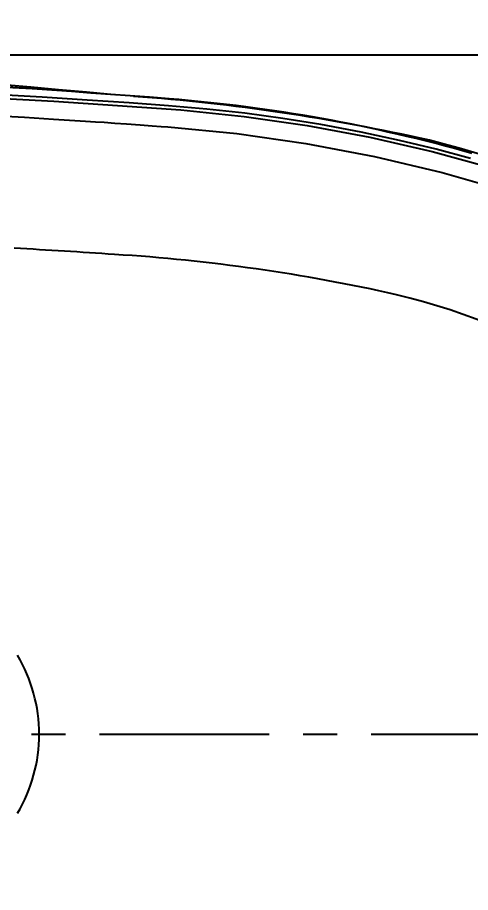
# Model space of a CAD drawing. Extents: x 3169 to 5839, y -9 to 2238.
# Drawn here: x 3836.5 to 3969.9, y 1557.4 to 1815 of the extents above; entities that cross this region are included whole.
import ezdxf

# ---------------------------------------------------------------- set-up
doc = ezdxf.new("R2010")
doc.units = 0
doc.header["$LTSCALE"] = 20
doc.header["$MEASUREMENT"] = 0
doc.linetypes.add('CENTER', pattern=[2, 1.25, -0.25, 0.25, -0.25])
doc.layers.get('0').update_dxf_attribs({"linetype": 'CONTINUOUS'})
doc.layers.get('DEFPOINTS').update_dxf_attribs({"linetype": 'CONTINUOUS'})
doc.layers.add('1', color=1, linetype='CONTINUOUS')
doc.layers.add('CENTER', color=2, linetype='CENTER')
doc.styles.get("Standard").update_dxf_attribs({"font": 'NanumGothic.ttf'})
doc.dimstyles.get("Standard").update_dxf_attribs({"dimtxt": 2.7, "dimasz": 2, "dimexe": 2, "dimexo": 1, "dimgap": 1.5, "dimtad": 1, "dimlfac": 10, "dimzin": 0, "dimdsep": 46, "dimtxsty": 'Standard', "dimcen": 0, "dimclrt": 2, "dimadec": 0, "dimazin": 0, "dimtfac": 1, "dimtofl": 0, "dimtmove": 0, "dimatfit": 3, "dimfxl": 0, "dimtolj": 1, "dimtzin": 0, "dimarcsym": 0})

# ---------------------------------------------------------------- blocks, each defined once
blk = doc.blocks.new('*D30')
at = {"color": 3, "lineweight": -2}
for p, q in [((3655.78, 1530.7), (3655.78, 1867.71)), ((4125.37, 1609.02), (4125.37, 1867.71)), ((3675.78, 1857.71), (4105.37, 1857.71))]:
    blk.add_line(p, q, dxfattribs=at)
at = {"color": 3}
for points in [[(3675.78, 1861.04), (3675.78, 1854.37), (3655.78, 1857.71)], [(4105.37, 1861.04), (4105.37, 1854.37), (4125.37, 1857.71)]]:
    blk.add_solid(points, dxfattribs=at)
at = {"layer": 'DEFPOINTS', "color": 0}
for p in [(4125.37, 1857.71), (4125.37, 1604.02), (3655.78, 1525.7)]:
    blk.add_point(p, dxfattribs=at)
at = {"color": 2, "insert": (3890.57, 1882.71), "char_height": 30, "attachment_point": 5}
blk.add_mtext('\\A1;470', dxfattribs=at)
blk = doc.blocks.new('2E12E')
at = {"color": 2}
blk.add_line((7037.41, 1263.04), (7037.41, 1263.04), dxfattribs=at)
for points in [[(7037.25, 1261), (7025.7, 1261.82), (7013.28, 1262.65), (6999.99, 1263.49), (6985.84, 1264.32), (6979.2, 1264.69), (6972.39, 1265.05), (6965.41, 1265.41), (6958.25, 1265.76), (6950.91, 1266.1), (6945.54, 1266.35), (6940.54, 1266.56), (6933.97, 1266.83), (6926.59, 1267.12), (6918.42, 1267.42), (6909.45, 1267.73), (6899.92, 1268.03), (6891.01, 1268.28), (6881.37, 1268.53), (6872.67, 1268.73), (6864.91, 1268.89), (6858.08, 1269.01)], [(6860.43, 1268.09), (6908.14, 1266.87), (6955.82, 1264.95), (7003.47, 1262.33), (7022.18, 1261.12), (7040.88, 1259.79), (7059.55, 1257.89), (7078.13, 1255.22), (7096.59, 1251.77), (7114.88, 1247.58), (7130.33, 1243.37)], [(6863.4, 1262.41), (6912.01, 1261.38), (6960.63, 1259.47), (6969.19, 1259.04), (6976.97, 1258.63), (6985.42, 1258.16), (6994.85, 1257.62), (7003.41, 1257.1), (7006.55, 1256.9), (7009.69, 1256.7), (7012.82, 1256.5), (7015.78, 1256.31), (7018.34, 1256.14), (7021.46, 1255.92), (7024.91, 1255.68), (7028.94, 1255.39), (7032.42, 1255.13), (7035.11, 1254.92), (7037, 1254.77)], [(7126.2, 1245.48), (7116.05, 1248.2), (7105.32, 1250.79), (7094.01, 1253.23), (7082.11, 1255.46), (7070.95, 1257.27), (7059.75, 1258.79), (7048.52, 1260.04), (7037.25, 1261)], [(7037, 1254.77), (7057.41, 1252.82), (7077.73, 1249.94), (7097.9, 1246.11), (7117.88, 1241.38), (7133.64, 1236.84)]]:
    blk.add_lwpolyline(points, dxfattribs=at)
for centre, radius, start, end in [((6780.97, -1994.48), 3267.6, 85.49874, 88.73651), ((6780.97, -1994.48), 3267.59, 85.49874, 88.7365), ((7001.63, 808.56), 455.89, 74.0873, 85.4987), ((7001.63, 808.56), 455.88, 74.0873, 85.4987)]:
    blk.add_arc(centre, radius, start, end, dxfattribs=at)
blk = doc.blocks.new('*D23')
at = {"layer": '1', "color": 3, "lineweight": -2}
for p, q in [((3607.33, 1804.02), (4258.49, 1804.02)), ((4248.49, 1784.02), (4248.49, 1629.02)), ((4248.49, 1424.02), (4248.49, 1579.02)), ((3607.33, 1404.02), (4258.49, 1404.02))]:
    blk.add_line(p, q, dxfattribs=at)
at = {"layer": '1', "color": 3}
for points in [[(4245.16, 1784.02), (4251.83, 1784.02), (4248.49, 1804.02)], [(4245.16, 1424.02), (4251.83, 1424.02), (4248.49, 1404.02)]]:
    blk.add_solid(points, dxfattribs=at)
at = {"layer": 'DEFPOINTS', "color": 0}
for p in [(3602.33, 1804.02), (3602.33, 1404.02), (4248.49, 1404.02)]:
    blk.add_point(p, dxfattribs=at)
at = {"layer": '1', "color": 2, "insert": (4248.49, 1604.02), "char_height": 30, "attachment_point": 5}
blk.add_mtext('\\A1;400', dxfattribs=at)
blk = doc.blocks.new('*D24')
at = {"color": 3, "lineweight": -2}
for p, q in [((3425.89, 1609.02), (3425.89, 1957.07)), ((4125.37, 1609.02), (4125.37, 1957.07)), ((4105.37, 1947.07), (3445.89, 1947.07))]:
    blk.add_line(p, q, dxfattribs=at)
at = {"color": 3}
for points in [[(3445.89, 1950.4), (3445.89, 1943.73), (3425.89, 1947.07)], [(4105.37, 1950.4), (4105.37, 1943.73), (4125.37, 1947.07)]]:
    blk.add_solid(points, dxfattribs=at)
at = {"layer": 'DEFPOINTS', "color": 0}
for p in [(3425.89, 1947.07), (3425.89, 1604.02), (4125.37, 1604.02)]:
    blk.add_point(p, dxfattribs=at)
at = {"color": 2, "insert": (3775.63, 1972.07), "char_height": 30, "attachment_point": 5}
blk.add_mtext('\\A1;700', dxfattribs=at)

msp = doc.modelspace()

# ---------------------------------------------------------------- linework, layer by layer
for centre, radius, start, end in [((3622.08038, -682.77825), 2486.87977, 84.39458923, 90.45500191), ((3829.45479, 1213.23555), 580.01093, 77.21390123, 85.92744271), ((3895.23353, 1522.38949), 264, 45.0643131, 76.2867524), ((3668.04309, -1200.10789), 2951.96276, 86.17340539, 86.74671644), ((3832.42204, 1219.54284), 526.74233, 77.313584, 86.4488402), ((3898.46073, 1529.11311), 210.25676, 40.7057068, 76.3434833), ((3797.25156, 1603.9452), 45.65189, 0.0983501, 30.7174904), ((3797.25156, 1604.10133), 45.65189, 329.2825096, 359.9016499)]:
    msp.add_arc(centre, radius, start, end)
at = {"layer": 'CENTER', "color": 1, "linetype": 'CENTER', "ltscale": 2}
msp.add_line((3380.67194, 1604.0231), (4187.96727, 1604.0231), dxfattribs=at)

# ---------------------------------------------------------------- block references
msp.add_blockref('2E12E', (-3156.26382, 528.03096))

# ---------------------------------------------------------------- dimensions: what is measured, and where the dimension line sits
dim = msp.add_linear_dim(base=(3425.8861, 1947.06619), p1=(4125.3661, 1604.02309), p2=(3425.8861, 1604.0231), dimstyle='Standard', override={"dimtxt": 30, "dimasz": 20, "dimexe": 10, "dimexo": 5, "dimgap": 10, "dimdec": 0, "dimlfac": 1, "dimrnd": 0.5, "dimzin": 8, "dimclrd": 3, "dimclre": 3, "dimtdec": 4})
dim.commit()
dim.dimension.update_dxf_attribs({"geometry": '*D24', "text_midpoint": (3775.6261, 1947.06619), "dimtype": 160})
dim = msp.add_linear_dim(base=(4125.3661, 1857.7082), p1=(3655.7821, 1525.7031), p2=(4125.3661, 1604.02309), text='470', dimstyle='Standard', override={"dimtxt": 30, "dimasz": 20, "dimexe": 10, "dimexo": 5, "dimgap": 10, "dimdec": 4, "dimlfac": 1, "dimrnd": 0.5, "dimzin": 8, "dimclrd": 3, "dimclre": 3, "dimtdec": 4})
dim.commit()
dim.dimension.update_dxf_attribs({"geometry": '*D30', "text_midpoint": (3890.5741, 1882.7082)})
at = {"layer": '1'}
dim = msp.add_linear_dim(base=(4248.49385, 1404.0231), p1=(3602.33157, 1804.0231), p2=(3602.33157, 1404.0231), angle=90, text='400', dimstyle='Standard', override={"dimtxt": 30, "dimasz": 20, "dimexe": 10, "dimexo": 5, "dimgap": 10, "dimtih": 1, "dimtoh": 1, "dimdec": 0, "dimlfac": 1, "dimrnd": 0.5, "dimzin": 8, "dimclrd": 3, "dimclre": 3, "dimtdec": 0, "dimarcsym": 1}, dxfattribs=at)
dim.commit()
dim.dimension.update_dxf_attribs({"geometry": '*D23', "text_midpoint": (4248.49385, 1604.0231)})

doc.saveas('drawing.dxf')
